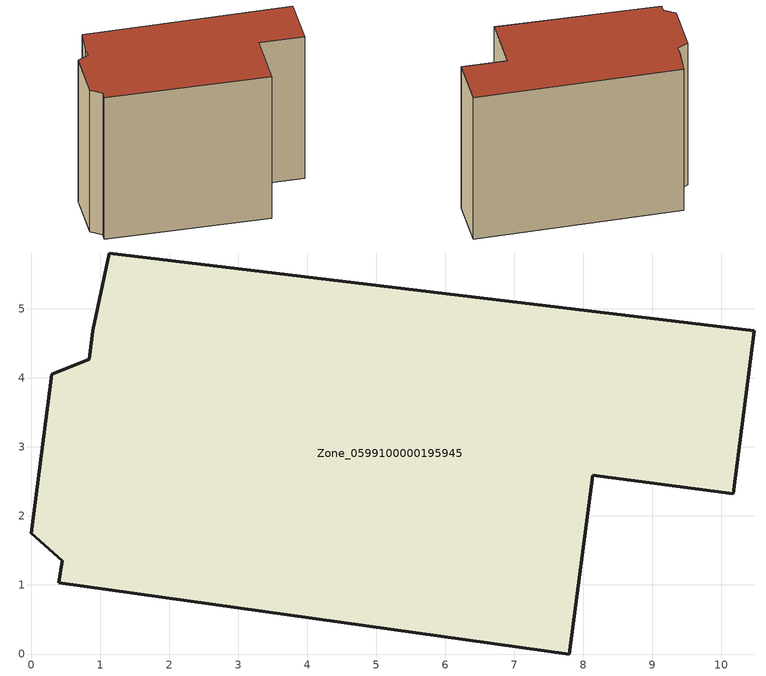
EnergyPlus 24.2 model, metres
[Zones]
Zone_0599100000195945
 floor ground (C_G): 8.14,2.59 7.8,0 0.4,1.03 0.45,1.35 0,1.75 0.3,4.05 0.84,4.27 0.89,4.68 1.14,5.81 10.48,4.68 10.17,2.32 z2.77
 wall outside (C_F): 0.3,4.05 0,1.75 0.45,1.35 0.4,1.03 7.8,0 8.14,2.59 10.17,2.32 10.48,4.68 1.14,5.81 0.89,4.68 0.84,4.27 0.3,4.05 z2.77:10.31
 roof outside (C_R): 1.14,5.81 0.89,4.68 0.84,4.27 0.3,4.05 0,1.75 0.45,1.35 0.4,1.03 7.8,0 8.14,2.59 10.17,2.32 10.48,4.68 z10.31
[BUILDING]
Pand.0599100000195945: North Axis=0; Terrain=City; Loads Convergence Tolerance Value=0.04; Temperature Convergence Tolerance Value=0.4; Solar Distribution=FullExterior; Maximum Number of Warmup Days=25; Minimum Number of Warmup Days=1
[Site:Location]
Rotterdam.The.Hague.AP_ZH_NLD Design_Conditions: Latitude=51.96; Longitude=4.45; Time Zone=1; Elevation=-4.5
[SITE:GROUNDTEMPERATURE:BUILDINGSURFACE]
18, 18, 18, 18, 18, 18, 18, 18, 18, 18, 18, 18
[MATERIAL] Thermal Absorptance=0.9; Solar Absorptance=0.7; Visible Absorptance=0.7
Name | Roughness | Thickness | Conductivity | Density | Specific Heat
G.TI.1946 | MediumSmooth | 0.15 | 1 | 540 | 1210
F.TI.1946 | Rough | 0.3 | 0.857143 | 1920 | 840
R.TI.1946 | MediumRough | 0.2 | 0.1 | 1500 | 1000
[CONSTRUCTION]
C_G: G.TI.1946
C_F: F.TI.1946
C_R: R.TI.1946
[ZONE]
Zone_0599100000195945: Type=1; Multiplier=1; Ceiling Height=Autocalculate; Volume=Autocalculate; Floor Area=autocalculate; Part of Total Floor Area=Yes
[ZONEINFILTRATION:DESIGNFLOWRATE]
Infil_Zone_0599100000195945: Zone or ZoneList or Space or SpaceList=Zone_0599100000195945; Schedule=AlwaysOn; Design Flow Rate Calculation Method=Flow/Area; Flow Rate per Floor Area=0.003; Constant Term Coefficient=1; Temperature Term Coefficient=0; Velocity Term Coefficient=0; Velocity Squared Term Coefficient=0
[HVACTEMPLATE:ZONE:IDEALLOADSAIRSYSTEM]
Zone_0599100000195945: Maximum Heating Supply Air Temperature=50; Minimum Cooling Supply Air Temperature=13; Maximum Heating Supply Air Humidity Ratio=0.0156; Minimum Cooling Supply Air Humidity Ratio=0.0077; Heating Limit=NoLimit; Cooling Limit=NoLimit; Dehumidification Control Type=ConstantSensibleHeatRatio; Cooling Sensible Heat Ratio=0.7; Dehumidification Setpoint=60; Humidification Control Type=None; Humidification Setpoint=30; Outdoor Air Method=None; Outdoor Air Flow Rate per Person=0.00944; Outdoor Air Flow Rate per Zone Floor Area=0; Outdoor Air Flow Rate per Zone=0; Demand Controlled Ventilation Type=None; Outdoor Air Economizer Type=NoEconomizer; Heat Recovery Type=None; Sensible Heat Recovery Effectiveness=0.7; Latent Heat Recovery Effectiveness=0.65
[ZONECONTROL:THERMOSTAT]
ThermostatControl_Zone_0599100000195945: Zone or ZoneList=Zone_0599100000195945; Control Type Schedule=DualSetpointControlType; Control 1=Thermostat_Zone_0599100000195945; Temperature Difference Between Cutout And Setpoint=0
[THERMOSTATSETPOINT:DUALSETPOINT]
Thermostat_Zone_0599100000195945: Heating Setpoint Temperature Schedule=HeatingSetpoint_Zone_0599100000195945; Cooling Setpoint Temperature Schedule=CoolingSetpoint_Zone_0599100000195945
[SCHEDULE:COMPACT]
HeatingSetpoint_Zone_0599100000195945: Through: 12/31, For: AllDays, Until: 24:00, 21
CoolingSetpoint_Zone_0599100000195945: Through: 12/31, For: AllDays, Until: 24:00, 24
DualSetpointControlType: Through: 12/31, For: AllDays, Until: 24:00, 4
AlwaysOn: Through: 12/31, For: AllDays, Until: 24:00, 1
